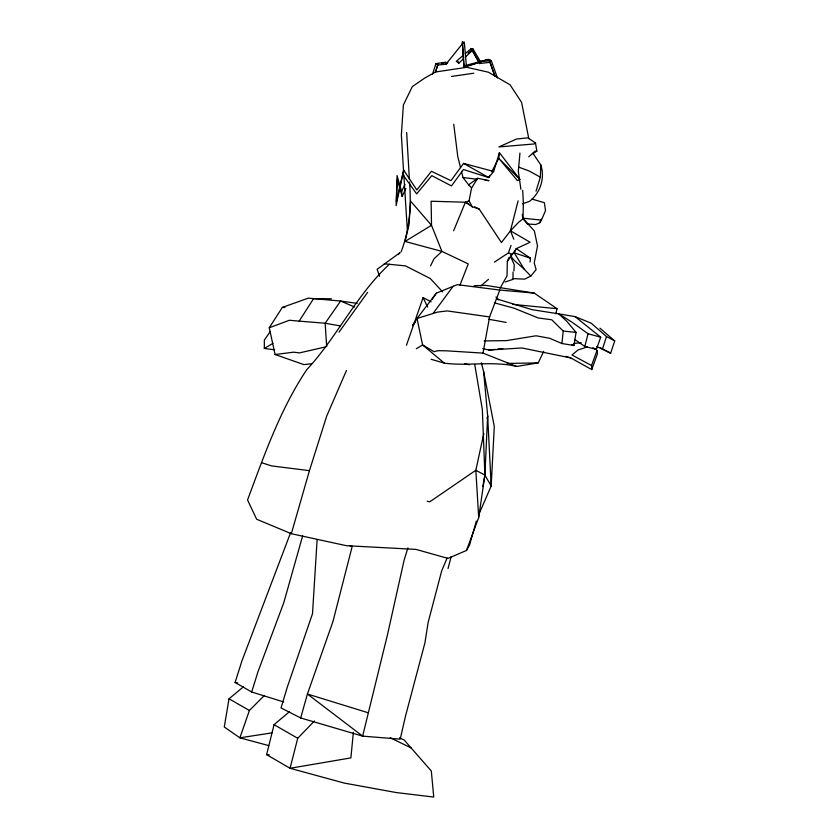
<?xml version="1.0" encoding="UTF-8"?>
<svg xmlns="http://www.w3.org/2000/svg" width="839" height="839" viewBox="0 0 839 839"><rect width="100%" height="100%" fill="white"/><g stroke="black" fill="none" stroke-linecap="round" stroke-linejoin="round"><path stroke-width="1.26" d="M274.584 349.779L264.327 348.458L264.348 340.047L270.074 331.835M513.038 272.067L513.007 279.356L505.151 282.019M509.084 257.29L507.333 261.453L507.029 275.8L500.013 288.301M474.559 206.74L479.142 208.995L501.439 242.513L510.448 230.809L518.974 221.926L523.001 218.979L523.358 202.944L522.697 190.327M536.037 191.156L540.337 177.176L540.819 164.916L532.912 153.317M513.95 270.966L514.255 264.757L510.458 256.199M317.121 539.613L312.507 613.697L287.441 686.701L281.013 707.917L300.677 717.964L362.637 736.139L400.203 739.149L405.489 716.16L424.943 642.81L428.163 622.307L441.702 570.803L447.166 558.008M462.362 41.95L464.03 67.382L488.361 59.443L466.411 66.124L464.313 42.338L462.362 41.95L464.03 67.382M519.949 153.065L518.303 171.334L520.883 189.215M353.366 732.269L350.891 757.9L290.053 768.283L266.613 754.639L274.059 724.676L289.549 711.619M496.405 298.831L532.125 309.685L558.774 313.859L566.912 321.41L576.036 332.38L574.002 345.511L561.91 343.529L563.221 331.069L551.758 319.795L538.25 317.981L514.045 308.186L494.297 302.806M401.084 251.857C409.631 229.855 411.435 205.387 409.537 182M530.017 261.967L530.479 258.213L516.289 248.627L507.333 261.453M519.865 179.42L498.723 158.288L517.443 180.616L519.865 179.42L499.446 152.667L498.723 158.288L491.654 171.901M389.464 264.18C356.271 294.982 337.309 336.838 306.644 369.821C279.995 409.799 264.254 455.252 247.547 499.95L256.64 519.226L291.332 533.719L346.497 545.707L415.976 549.388L447.963 558.407L466.505 550.457L478.702 517.474L484.89 475.094L487.658 415.787L483.642 371.646L481.355 362.805M405.898 188.534L402.154 196.42L397.382 179.714L396.102 205.67L403.685 170.086L416.826 189.95L431.403 171.271L450.952 180.668L463.6 163.406L493.668 171.46L499.446 152.667M243.394 686.847L229.026 698.782L224.275 726.994L239.891 737.827L268.69 745.588M482.813 486.61L484.89 475.094L482.341 409.547L474.738 364.525M543.672 351.436L538.219 362.899L516.593 366.433L482.991 353.114L489.588 316.922L499.782 290.053L534.254 293.105L557.044 308.689L555.858 313.734M479.142 208.995L472.315 206.855L469.053 200.899L471.602 187.936L477.716 178.277L488.99 180.689L485.089 180.217M483.809 433.522L475.839 470.27L478.702 517.474M487.102 418.325L487.658 415.787L491.182 485.98L478.555 515.104M403.685 170.086L396.26 201.842L397.057 175.529L401.619 191.481L402.154 196.42M430.554 265.869L433.994 258.832L441.933 251.406L405.017 241.443L408.981 224.936L410.638 201.171L431.519 225.324L441.933 251.406L468.256 263.897L460.003 285.008M314.457 720.953L297.73 738.278L290.053 768.283L344.242 783.081L396.344 792.572L433.742 797.05L431.319 771.01L404.251 740.082L399.574 737.796M513.793 239.199L510.448 230.809L518.114 200.836M575.04 316.597L600.714 337.184L596.372 349.423L584.814 346.434L588.055 333.744L572.261 322.354L558.774 313.859L575.04 316.597L591.159 323.172L606.503 336.512L614.725 340.928L610.645 353.198L596.76 346.476M448.047 568.485L451.183 556.614M300.677 717.964L307.41 694.021L332.968 621.489L352.223 546.294L349.727 545.633M302.659 535.838L283.739 602.832L257.951 671.808L251.69 692.007L283.645 701.928M476.321 521.103L469.567 544.962L466.505 550.457M291.332 533.719L309.444 470.648L326.644 416.238L346.465 370.481M407.88 547.961L404.062 560.368L387.45 634.882L362.637 736.139L307.41 694.021L368.352 712.814M251.69 692.007L235.119 682.453L241.821 661.184L290.556 532.807M432.473 74.398L435.944 63.617L445.876 62.138L446.012 64.163L437.769 65.096L435.944 63.617L438.084 63.963M435.368 72.385L437.696 65.159L435.42 72.301M602.339 349.444L606.503 336.512M494.402 262.125L508.434 252.906L511.035 245.397M264.358 695.489L249.393 710.497L239.891 737.827L271.888 732.877M406.464 345.238L423.108 297.614L431.162 301.83M565.979 356.344L570.835 357.959L591.757 369.59L591.547 365.542L597.001 350.419L595.155 348.678M591.757 369.59L597.41 353.943L597.001 350.419M453.637 230.777L465.393 202.23L469.053 200.899M522.33 214.354L522.676 218.15L527.458 224.013L535.754 224.527L539.75 222.765L541.428 220.122L545.518 210.589L544.385 202.713L531.978 199.074M539.75 222.765L541.312 219.262M401.619 191.481L404.964 184.433M489.882 175.309L488.707 177.574L463.432 169.509L451.487 185.933L431.781 175.655L416.658 193.882L402.94 174.816M311.552 363.769L303.844 364.598L275.098 354.519L269.256 327.766L282.344 307.41L308.27 298.149L340.613 301.044L357.204 303.382M269.256 327.766L289.392 320.257L299.145 321.138L313.618 298.632L331.395 298.768M432.064 299.544L436.311 293.178L457.245 284.662L499.782 290.053M338.998 332.139L367.629 292.36M415.599 321.757L412.515 325.668L417.035 318.474L433.029 313.503L453.207 286.193M436.311 293.178L417.035 318.474L422.615 344.965L444.376 363.151C468.54 366.318 492.556 360.749 516.593 366.433M493.668 171.46L488.707 177.574L463.6 163.406M512.398 278.611L524.7 279.125L530.825 276.083L536.111 269.602L534.244 262.922L537.505 245.9L534.37 230.945L522.676 218.15L541.428 220.122M497.433 77.901L491.276 60.691L489.808 62.317L479.541 63.544L471.203 48.568L465.226 53.675M398.252 254.574L400.004 252.654L377.131 269.309L379.553 276.346M447.753 62.516L446.012 64.163L462.216 43.995L464.313 42.338M463.243 55.374L456.269 61.331L458.87 63.156L463.327 58.95M465.121 57.262L472.252 50.518M528.748 156.809L535.156 151.114L536.824 151.167L535.502 142.913L527.773 137.858L516.478 139.033L498.869 146.94L534.139 143.962L535.502 142.913M468.099 53.172L472.997 48.935L480.642 61.929M480.799 285.963L488.497 279.345M461.45 171.355L462.971 177.511L468.623 184.821L477.716 178.277M264.327 348.458L272.979 343.329M532.765 153.768L536.824 151.167M405.017 241.443L431.519 225.324L431.11 201.224L465.393 202.23L468.833 203.919M416.312 348.709L422.615 344.965L434.057 351.688L437.968 350.702L446.201 350.807L482.991 353.114M511.035 254.616L514.265 252.822L516.289 248.627L530.154 242.24L510.448 230.809M522.613 203.814L529.629 201.318C540.452 192.666 545.161 178.172 540.819 164.916M587.436 346.916L578.081 349.936L571.999 354.991L591.547 365.542M433.029 313.503L437.35 312.139L447.177 310.912L489.588 316.922M464.345 65.767L488.361 59.443M325.448 346.947L299.429 352.904L293.587 352.17L275.098 354.519M441.713 63.418L444.135 63.061M451.55 76.443L473.794 73.213M472.997 48.935L471.203 48.568L478.765 61.583L491.276 60.691M482.803 348.573L488.875 350.041L495.209 349.391M497.737 349.129L502.813 348.604M573.677 343.466L581.175 342.732M488.875 350.041L521.91 347.975L570.835 357.959M474.119 285.68L485.886 285.386L534.254 293.105M507.081 363.455L538.219 362.899M484.229 340.907L506.462 340.624L535.995 335.789L549.702 338.274L561.91 343.529M282.344 307.41L284.966 307.514M299.145 321.138L325.154 323.235L340.487 325.952M266.613 754.639L269.204 754.848M512.86 304.4L557.044 308.689M384.283 263.813L405.447 265.879L430.239 278.485L442.614 291.825M563.221 331.069L576.036 332.38M462.971 177.511L477.286 179.263M309.444 470.648L271.553 465.907L261.506 462.667M235.119 682.453L237.636 682.852M487.627 59.475L490.469 59.947M488.518 319.229L506.127 322.396M464.607 363.769L469.421 364.755M427.198 501.198L429.725 501.848L475.839 470.27L484.89 475.094L491.182 485.98L494.297 426.495L483.642 371.646M588.055 333.744L600.714 337.184M431.12 359.281L444.376 363.151M530.479 258.213L514.265 252.822L524.081 269.025L530.825 276.083M518.68 167.118L529.126 170.988L540.337 177.176M571.81 344.588L574.002 345.511M354.593 306.969L340.613 301.044L325.154 323.235L326.686 346.664M508.434 252.906L511.937 254.469M390.282 737.775L411.257 747.979M592.879 347.724L596.372 349.423M600.242 347.703L610.645 353.198M229.026 698.782L249.393 710.497M274.059 724.676L297.73 738.278M465.393 202.23L472.315 206.855M574.589 339.396L584.814 346.434M599.948 328.196L614.725 340.928M524.081 269.025L514.559 260.73L510.731 256.136M468.623 184.821L471.602 187.936M495.954 296.996L498.471 299.901M423.108 297.614L427.596 307.084M478.765 61.583L479.541 63.544M522.676 218.15L523.001 218.979M458.314 61.656L458.87 63.156M494.643 75.5L489.315 60.356L495 76.234M460.527 167.653L457.779 156.578L453.742 124.256M528.801 138.613L521.575 102.337L510.06 84.802L488.413 72.206L466.704 67.309L435.567 71.986L424.702 78.09L412.306 86.616L403.37 104.98L401.357 134.932L403.643 172.435M403.832 175.026L407.314 229.393M406.653 132.552L409.39 179.452"/></g></svg>
